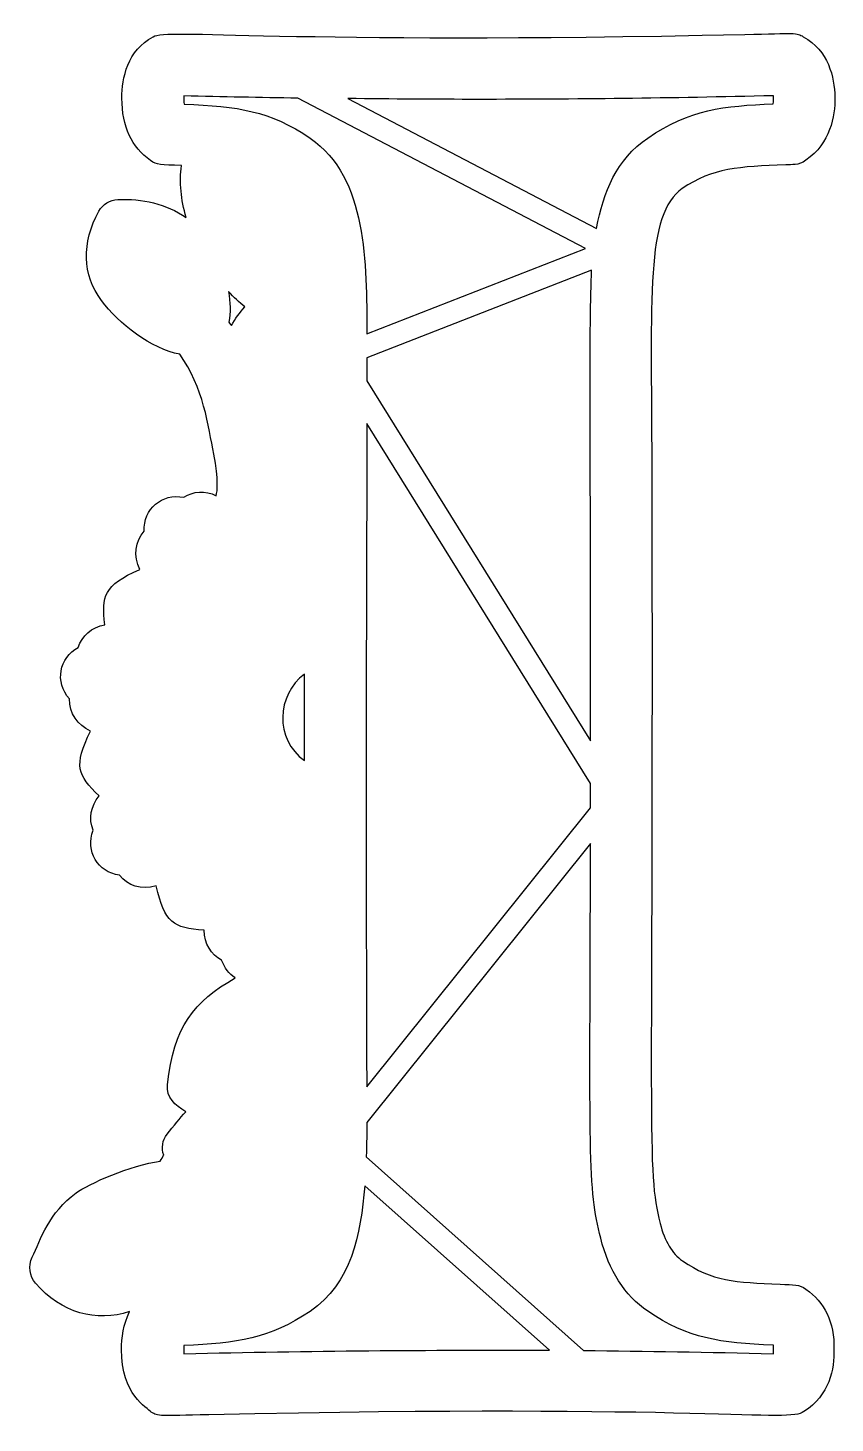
# Model space of a CAD drawing. Header units: millimetres. Extents: x -471 to 1551, y -2688 to 316.
# Drawn here: x 945.8 to 1011.6, y -429.3 to -315.6 of the extents above; entities that cross this region are included whole.
import ezdxf

# ---------------------------------------------------------------- set-up
doc = ezdxf.new("R2010")
doc.units = ezdxf.units.MM
doc.header["$MEASUREMENT"] = 0
doc.layers.add('Layer 1', color=7, linetype='Continuous')

msp = doc.modelspace()

# ---------------------------------------------------------------- linework, layer by layer
at = {"layer": 'Layer 1', "color": 250}
for points, knots in [([(1009.207, -418.4273), (1008.691, -418.0035), (1008.2118, -418.0772), (1007.106, -418.0219), (1007.106, -418.0219), (1003.4201, -417.856), (1001.5587, -417.7822), (999.1445, -416.1052), (999.1445, -416.1052), (998.2967, -415.5154), (997.6885, -414.5018), (997.3199, -413.0643), (997.3199, -413.0643), (996.1773, -408.5122), (996.767, -406.7982), (996.638, -351.2514), (996.638, -351.2514), (996.6011, -337.4661), (996.122, -330.7761), (999.126, -328.712), (999.126, -328.712), (1001.614, -326.9981), (1003.7334, -326.9243), (1007.5667, -326.777), (1007.5667, -326.777), (1008.0275, -326.7216), (1008.6172, -326.8691), (1009.207, -326.39), (1009.207, -326.39), (1011.1974, -325.0077), (1011.5844, -322.833), (1011.566, -321.2481), (1011.566, -321.2481), (1011.5291, -319.6263), (1011.05, -317.4516), (1008.9858, -316.3274), (1008.9858, -316.3274), (1008.4514, -315.9772), (1008.396, -316.0509), (1004.2126, -316.1431), (1004.2126, -316.1431), (966.2476, -316.954), (957.0881, -315.6086), (955.9823, -316.3274), (955.9823, -316.3274), (953.8813, -317.4516), (953.439, -319.6815), (953.439, -321.3402), (953.439, -321.3402), (953.439, -323.6624), (954.2314, -325.3579), (955.7795, -326.4083), (955.7795, -326.4083), (956.2955, -326.8138), (956.5904, -326.7585), (958.2859, -326.8322), (958.2859, -326.8322), (958.1201, -328.1776), (958.2491, -329.6151), (958.6729, -331.071), (958.6729, -331.071), (957.0695, -329.9284), (955.0608, -329.5229), (953.1072, -329.5966), (953.1072, -329.5966), (952.4622, -329.6151), (951.8724, -329.9836), (951.5591, -330.5365), (951.5591, -330.5365), (950.14, -333.1351), (950.2137, -335.7337), (951.7618, -337.8346), (951.7618, -337.8346), (953.1256, -339.696), (955.8901, -341.8154), (958.1569, -342.2024), (958.1569, -342.2024), (960.0736, -344.8931), (960.4974, -348.0999), (960.9213, -350.3483), (960.9213, -350.3483), (961.3452, -352.523), (961.2162, -353.3155), (961.124, -353.7393), (961.124, -353.7393), (960.2209, -353.297), (959.2442, -353.3707), (958.4886, -353.8683), (958.4886, -353.8683), (956.7009, -353.5182), (955.1898, -354.8267), (955.245, -356.6328), (955.245, -356.6328), (954.5078, -357.4621), (954.3604, -358.6785), (954.8948, -359.7475), (954.8948, -359.7475), (951.9092, -361.0744), (951.7987, -361.9222), (952.0383, -364.2627), (952.0383, -364.2627), (950.9693, -364.4654), (950.1769, -365.1658), (949.882, -366.1056), (949.882, -366.1056), (948.3155, -366.9718), (947.9469, -368.9254), (949.1633, -370.3076), (949.1633, -370.3076), (949.1264, -371.4687), (949.8452, -372.4638), (950.8772, -372.9246), (950.8772, -372.9246), (949.495, -375.7812), (949.8083, -376.4999), (951.5775, -378.2139), (951.5775, -378.2139), (950.914, -379.0248), (950.7113, -380.0753), (951.0984, -381.0152), (951.0984, -381.0152), (950.4533, -382.7291), (951.467, -384.4247), (953.2362, -384.6827), (953.2362, -384.6827), (953.8997, -385.5304), (955.0239, -385.9174), (956.2218, -385.5488), (956.2218, -385.5488), (956.959, -388.5345), (957.5856, -388.9952), (960.1473, -389.161), (960.1473, -389.161), (960.1473, -390.2852), (960.7186, -391.1514), (961.5664, -391.5937), (961.5664, -391.5937), (961.7876, -392.2203), (962.1746, -392.7179), (962.6722, -393.0496), (962.6722, -393.0496), (959.2995, -394.9663), (957.6409, -397.0489), (957.1618, -401.7484), (957.1618, -401.7484), (957.0511, -402.8173), (957.7515, -403.4255), (958.6545, -403.9599), (958.6545, -403.9599), (958.1569, -404.4944), (957.6593, -405.1026), (957.1249, -405.7845), (957.1249, -405.7845), (956.7379, -406.2821), (956.6458, -406.9271), (956.8485, -407.4984), (956.8485, -407.4984), (956.7563, -407.6459), (956.6641, -407.8117), (956.5536, -407.996), (956.5536, -407.996), (954.1946, -408.2725), (950.6746, -409.8574), (949.6978, -410.5762), (949.6978, -410.5762), (947.5047, -412.1611), (946.8043, -414.3727), (946.1225, -415.8102), (946.1225, -415.8102), (945.7723, -416.5474), (945.9198, -417.3583), (946.3989, -417.9296), (946.3989, -417.9296), (948.4999, -420.3992), (951.338, -421.118), (954.0657, -420.2518), (954.0657, -420.2518), (953.5497, -421.2654), (953.4022, -422.408), (953.4022, -423.3295), (953.4022, -423.3295), (953.4022, -427.0338), (955.5032, -428.1028), (955.8349, -428.4345), (955.8349, -428.4345), (956.3878, -428.8215), (956.4615, -428.7478), (960.5345, -428.6557), (960.5345, -428.6557), (1001.6325, -427.7711), (1007.8063, -429.3376), (1009.0411, -428.3977), (1009.0411, -428.3977), (1011.1237, -427.0892), (1011.5291, -424.9145), (1011.4923, -423.3111), (1011.4923, -423.3111), (1011.5292, -421.118), (1010.7367, -419.4594), (1009.207, -418.4273)], [0, 0, 0, 0, 0.01960784, 0.01960784, 0.01960784, 0.01960784, 0.03921569, 0.03921569, 0.03921569, 0.03921569, 0.05882353, 0.05882353, 0.05882353, 0.05882353, 0.07843137, 0.07843137, 0.07843137, 0.07843137, 0.09803922, 0.09803922, 0.09803922, 0.09803922, 0.11764706, 0.11764706, 0.11764706, 0.11764706, 0.1372549, 0.1372549, 0.1372549, 0.1372549, 0.15686275, 0.15686275, 0.15686275, 0.15686275, 0.17647059, 0.17647059, 0.17647059, 0.17647059, 0.19607843, 0.19607843, 0.19607843, 0.19607843, 0.21568627, 0.21568627, 0.21568627, 0.21568627, 0.23529412, 0.23529412, 0.23529412, 0.23529412, 0.25490196, 0.25490196, 0.25490196, 0.25490196, 0.2745098, 0.2745098, 0.2745098, 0.2745098, 0.29411765, 0.29411765, 0.29411765, 0.29411765, 0.31372549, 0.31372549, 0.31372549, 0.31372549, 0.33333333, 0.33333333, 0.33333333, 0.33333333, 0.35294118, 0.35294118, 0.35294118, 0.35294118, 0.37254902, 0.37254902, 0.37254902, 0.37254902, 0.39215686, 0.39215686, 0.39215686, 0.39215686, 0.41176471, 0.41176471, 0.41176471, 0.41176471, 0.43137255, 0.43137255, 0.43137255, 0.43137255, 0.45098039, 0.45098039, 0.45098039, 0.45098039, 0.47058824, 0.47058824, 0.47058824, 0.47058824, 0.49019608, 0.49019608, 0.49019608, 0.49019608, 0.50980392, 0.50980392, 0.50980392, 0.50980392, 0.52941176, 0.52941176, 0.52941176, 0.52941176, 0.54901961, 0.54901961, 0.54901961, 0.54901961, 0.56862745, 0.56862745, 0.56862745, 0.56862745, 0.58823529, 0.58823529, 0.58823529, 0.58823529, 0.60784314, 0.60784314, 0.60784314, 0.60784314, 0.62745098, 0.62745098, 0.62745098, 0.62745098, 0.64705882, 0.64705882, 0.64705882, 0.64705882, 0.66666667, 0.66666667, 0.66666667, 0.66666667, 0.68627451, 0.68627451, 0.68627451, 0.68627451, 0.70588235, 0.70588235, 0.70588235, 0.70588235, 0.7254902, 0.7254902, 0.7254902, 0.7254902, 0.74509804, 0.74509804, 0.74509804, 0.74509804, 0.76470588, 0.76470588, 0.76470588, 0.76470588, 0.78431373, 0.78431373, 0.78431373, 0.78431373, 0.80392157, 0.80392157, 0.80392157, 0.80392157, 0.82352941, 0.82352941, 0.82352941, 0.82352941, 0.84313725, 0.84313725, 0.84313725, 0.84313725, 0.8627451, 0.8627451, 0.8627451, 0.8627451, 0.88235294, 0.88235294, 0.88235294, 0.88235294, 0.90196078, 0.90196078, 0.90196078, 0.90196078, 0.92156863, 0.92156863, 0.92156863, 0.92156863, 0.94117647, 0.94117647, 0.94117647, 0.94117647, 0.96078431, 0.96078431, 0.96078431, 0.96078431, 1, 1, 1, 1]), ([(958.5072, -321.8194), (958.4888, -321.6167), (958.4704, -321.3771), (958.4888, -321.1559), (958.4888, -321.1559), (961.6402, -321.2296), (964.7364, -321.2849), (967.7773, -321.3402), (967.7773, -321.3402), (967.7773, -321.3402), (991.2382, -333.5959), (991.2382, -333.5959), (991.2382, -333.5959), (991.2382, -333.5959), (973.4168, -340.5439), (973.4168, -340.5439), (973.4168, -340.5439), (973.3615, -334.8123), (973.4721, -327.809), (968.791, -324.6023), (968.791, -324.6023), (965.5105, -322.3539), (962.8935, -322.0037), (958.5072, -321.8194)], [0, 0, 0, 0, 0.14285714, 0.14285714, 0.14285714, 0.14285714, 0.28571429, 0.28571429, 0.28571429, 0.28571429, 0.42857143, 0.42857143, 0.42857143, 0.42857143, 0.57142857, 0.57142857, 0.57142857, 0.57142857, 0.71428571, 0.71428571, 0.71428571, 0.71428571, 1, 1, 1, 1]), ([(982.5026, -321.4324), (990.3167, -321.4324), (998.1861, -321.3402), (1006.5532, -321.1375), (1006.5532, -321.1375), (1006.5716, -321.3587), (1006.5716, -321.5983), (1006.5347, -321.801), (1006.5347, -321.801), (1002.5355, -321.9668), (999.7158, -322.2433), (996.3063, -324.5839), (996.3063, -324.5839), (993.7446, -326.3531), (992.7125, -328.9701), (992.1228, -331.9557), (992.1228, -331.9557), (992.1228, -331.9557), (971.8687, -321.3587), (971.8687, -321.3587), (971.8687, -321.3587), (975.444, -321.4139), (978.9641, -321.4324), (982.5026, -321.4324)], [0, 0, 0, 0, 0.14285714, 0.14285714, 0.14285714, 0.14285714, 0.28571429, 0.28571429, 0.28571429, 0.28571429, 0.42857143, 0.42857143, 0.42857143, 0.42857143, 0.57142857, 0.57142857, 0.57142857, 0.57142857, 0.71428571, 0.71428571, 0.71428571, 0.71428571, 1, 1, 1, 1]), ([(991.6436, -373.7171), (991.6436, -373.7171), (973.4168, -344.3772), (973.4168, -344.3772), (973.4168, -344.3772), (973.4168, -343.7137), (973.4168, -343.0871), (973.4168, -342.4974), (973.4168, -342.4974), (973.4168, -342.4974), (991.7358, -335.3651), (991.7358, -335.3651), (991.7358, -335.3651), (991.5146, -339.6961), (991.6621, -348.4685), (991.6436, -373.7171)], [0, 0, 0, 0, 0.2, 0.2, 0.2, 0.2, 0.4, 0.4, 0.4, 0.4, 0.6, 0.6, 0.6, 0.6, 1, 1, 1, 1]), ([(962.359, -339.8804), (962.359, -339.8804), (962.23, -339.6961), (962.1563, -339.6039), (962.1563, -339.6039), (962.3222, -338.8299), (962.2853, -337.9637), (962.1195, -337.0975), (962.1195, -337.0975), (962.5433, -337.5583), (963.0041, -337.9822), (963.4649, -338.3508), (963.4649, -338.3508), (963.0409, -338.8115), (962.6723, -339.3275), (962.359, -339.8804)], [0, 0, 0, 0, 0.2, 0.2, 0.2, 0.2, 0.4, 0.4, 0.4, 0.4, 0.6, 0.6, 0.6, 0.6, 1, 1, 1, 1]), ([(973.4168, -347.8604), (973.4168, -347.8604), (991.6436, -377.2003), (991.6436, -377.2003), (991.6436, -377.2003), (991.6436, -377.8453), (991.6436, -378.5088), (991.6436, -379.1723), (991.6436, -379.1723), (991.6436, -379.1723), (973.3983, -401.9144), (973.3983, -401.9144), (973.3983, -401.9144), (973.2878, -373.6434), (973.3984, -357.5175), (973.4168, -347.8604)], [0, 0, 0, 0, 0.2, 0.2, 0.2, 0.2, 0.4, 0.4, 0.4, 0.4, 0.6, 0.6, 0.6, 0.6, 1, 1, 1, 1]), ([(968.3302, -368.2804), (968.3302, -370.492), (968.3302, -372.8325), (968.3302, -375.3389), (968.3302, -375.3389), (965.8606, -373.5697), (966.045, -369.9944), (968.3302, -368.2804)], [0, 0, 0, 0, 0.33333333, 0.33333333, 0.33333333, 0.33333333, 1, 1, 1, 1]), ([(1006.5532, -423.6797), (1001.2639, -423.5507), (996.1404, -423.477), (991.0723, -423.4217), (991.0723, -423.4217), (991.0723, -423.4217), (973.3615, -407.6276), (973.3615, -407.6276), (973.3615, -407.6276), (973.3983, -406.4481), (973.3983, -405.6187), (973.3983, -404.8262), (973.3983, -404.8262), (973.3983, -404.8262), (991.6436, -382.1026), (991.6436, -382.1026), (991.6436, -382.1026), (991.5883, -407.9962), (991.404, -410.0418), (992.4729, -414.2622), (992.4729, -414.2622), (993.1364, -416.9161), (994.4265, -418.9249), (996.3247, -420.2149), (996.3247, -420.2149), (999.5868, -422.4633), (1002.2038, -422.7951), (1006.5532, -422.9978), (1006.5532, -422.9978), (1006.5532, -423.2374), (1006.5716, -423.477), (1006.5532, -423.6797)], [0, 0, 0, 0, 0.11111111, 0.11111111, 0.11111111, 0.11111111, 0.22222222, 0.22222222, 0.22222222, 0.22222222, 0.33333333, 0.33333333, 0.33333333, 0.33333333, 0.44444444, 0.44444444, 0.44444444, 0.44444444, 0.55555556, 0.55555556, 0.55555556, 0.55555556, 0.66666667, 0.66666667, 0.66666667, 0.66666667, 0.77777778, 0.77777778, 0.77777778, 0.77777778, 1, 1, 1, 1]), ([(958.4888, -423.6797), (958.4704, -423.4586), (958.4704, -423.219), (958.4888, -423.0163), (958.4888, -423.0163), (962.7645, -422.8136), (965.5289, -422.4633), (968.7726, -420.2334), (968.7726, -420.2334), (972.1452, -417.9297), (972.9008, -414.0226), (973.2325, -409.9866), (973.2325, -409.9866), (973.2325, -409.9866), (988.2895, -423.4033), (988.2895, -423.4033), (988.2895, -423.4033), (978.4665, -423.3664), (968.791, -423.4402), (958.4888, -423.6797)], [0, 0, 0, 0, 0.16666667, 0.16666667, 0.16666667, 0.16666667, 0.33333333, 0.33333333, 0.33333333, 0.33333333, 0.5, 0.5, 0.5, 0.5, 0.66666667, 0.66666667, 0.66666667, 0.66666667, 1, 1, 1, 1])]:
    msp.add_open_spline(points, degree=3, knots=knots, dxfattribs=at)

doc.saveas('drawing.dxf')
